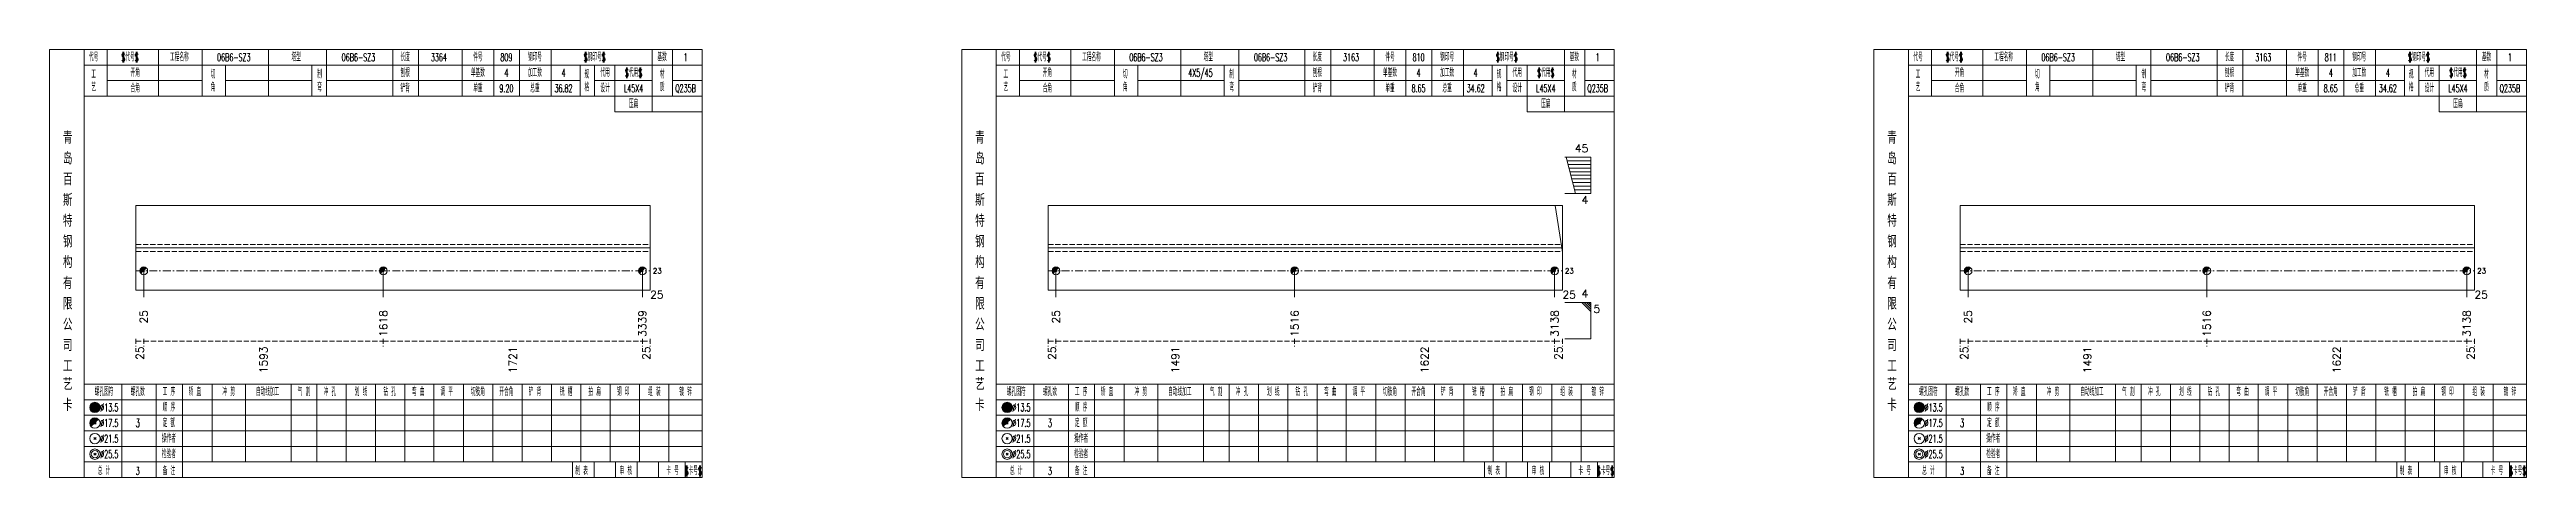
# Model space of a CAD drawing. Extents: x -533 to 8774, y 0 to 7979.
# Drawn here: x 4217 to 5171, y 2285 to 2450 of the extents above; entities that cross this region are included whole.
import ezdxf
from ezdxf.enums import TextEntityAlignment as Align

# ---------------------------------------------------------------- set-up
doc = ezdxf.new("R2010")
doc.units = 0
doc.header["$MEASUREMENT"] = 0
doc.linetypes.add('一点画线', pattern=[5.2, 3, -1, 0.2, -1])
doc.linetypes.add('虚线', pattern=[2.75, 2, -0.75])
doc.layers.get('0').update_dxf_attribs({"linetype": 'CONTINUOUS', "lineweight": 25})
for name, color, linetype, lineweight in [('1', 7, 'CONTINUOUS', 25), ('4', 7, 'CONTINUOUS', 25), ('5', 7, 'CONTINUOUS', 25)]:
    doc.layers.add(name, color=color, linetype=linetype, lineweight=lineweight)
doc.styles.get("Standard").update_dxf_attribs({"font": 'simplex.shx', "width": 0.7, "height": 3, "bigfont": 'gbhzfs.shx'})

# ---------------------------------------------------------------- blocks, each defined once
blk = doc.blocks.new('孔17.5')
at = {"layer": '5', "color": 7, "linetype": 'Continuous', "lineweight": 0}
for p, q in [((-0.2, -0.2), (0.2, 0.2)), ((-0.2, 0.2), (0.2, -0.2))]:
    blk.add_line(p, q, dxfattribs=at)
at = {"layer": '5', "color": 7, "linetype": 'Continuous', "lineweight": 13}
blk.add_circle((0, 0), 1, dxfattribs=at)
for radius in [0.9, 0.8, 0.7, 0.6, 0.5, 0.4, 0.3, 0.2, 0.1]:
    blk.add_arc((0, 0), radius, 45, 225, dxfattribs=at)

msp = doc.modelspace()

# ---------------------------------------------------------------- linework, layer by layer
at = {"color": 7, "linetype": 'Continuous', "lineweight": 13}
for p, q in [((4810.6, 2408.86), (4800.6, 2408.86)), ((4804.6, 2394.86), (4801.1, 2408.86)), ((4810.6, 2407.46), (4801.45, 2407.46)), ((4810.6, 2406.06), (4801.8, 2406.06)), ((4810.6, 2404.66), (4802.15, 2404.66)), ((4810.6, 2394.86), (4810.6, 2408.86)), ((4810.6, 2403.26), (4802.5, 2403.26)), ((4810.6, 2401.86), (4802.85, 2401.86)), ((4810.6, 2400.46), (4803.2, 2400.46)), ((4810.6, 2399.06), (4803.55, 2399.06)), ((4810.6, 2397.66), (4803.9, 2397.66)), ((4810.6, 2396.26), (4804.25, 2396.26)), ((4799.35, 2373.86), (4796.78, 2390.2)), ((4810.6, 2394.86), (4800.6, 2394.86)), ((4799.6, 2372.05), (4799.35, 2373.86)), ((4253.1, 2365.03), (4253.1, 2354.86)), ((4345.38, 2365.03), (4345.38, 2354.86)), ((4445.2, 2365.03), (4445.2, 2354.86)), ((4604.5, 2365.03), (4604.5, 2354.86)), ((4696.45, 2365.03), (4696.45, 2354.86)), ((4796.6, 2365.03), (4796.6, 2354.86)), ((4955.9, 2365.03), (4955.9, 2354.86)), ((5047.85, 2365.03), (5047.85, 2354.86)), ((5148, 2365.03), (5148, 2354.86)), ((4810.6, 2352.86), (4800.6, 2352.86)), ((4807.1, 2352.86), (4810.6, 2349.36)), ((4807.97, 2352.86), (4810.6, 2350.24)), ((4808.85, 2352.86), (4810.6, 2351.11)), ((4809.72, 2352.86), (4810.6, 2351.99)), ((4810.6, 2352.86), (4810.6, 2338.86)), ((4810.6, 2338.86), (4800.6, 2338.86))]:
    msp.add_line(p, q, dxfattribs=at)
at = {"color": 7, "linetype": 'Continuous', "lineweight": 18}
for p, q in [((4250.1, 2390.2), (4250.1, 2357.53)), ((4250.1, 2390.2), (4448.2, 2390.2)), ((4448.2, 2390.2), (4448.2, 2357.53)), ((4601.5, 2390.2), (4601.5, 2357.53)), ((4601.5, 2390.2), (4799.6, 2390.2)), ((4799.6, 2390.2), (4799.6, 2357.53)), ((4952.9, 2390.2), (4952.9, 2357.53)), ((4952.9, 2390.2), (5151, 2390.2)), ((5151, 2390.2), (5151, 2357.53)), ((4250.1, 2373.86), (4448.2, 2373.86)), ((4601.5, 2373.86), (4799.6, 2373.86)), ((4952.9, 2373.86), (5151, 2373.86))]:
    msp.add_line(p, q, dxfattribs=at)
at = {"color": 1, "linetype": '虚线', "lineweight": 18}
for p, q in [((4250.1, 2375.2), (4448.2, 2375.2)), ((4250.1, 2372.53), (4448.2, 2372.53)), ((4601.5, 2375.2), (4799.6, 2375.2)), ((4601.5, 2372.53), (4799.6, 2372.53)), ((4952.9, 2375.2), (5151, 2375.2)), ((4952.9, 2372.53), (5151, 2372.53))]:
    msp.add_line(p, q, dxfattribs=at)
at = {"color": 3, "linetype": '一点画线', "lineweight": 13}
for p, q in [((4250.1, 2365.03), (4448.2, 2365.03)), ((4601.5, 2365.03), (4799.6, 2365.03)), ((4952.9, 2365.03), (5151, 2365.03))]:
    msp.add_line(p, q, dxfattribs=at)
at = {"color": 8, "linetype": '虚线', "lineweight": 9}
for p, q in [((4250.1, 2338.86), (4250.1, 2335.86)), ((4250.1, 2337.86), (4253.1, 2337.86)), ((4253.1, 2338.86), (4253.1, 2335.86)), ((4253.1, 2338.86), (4253.1, 2335.86)), ((4253.1, 2337.86), (4345.38, 2337.86)), ((4345.38, 2338.86), (4345.38, 2335.86)), ((4345.38, 2338.86), (4345.38, 2335.86)), ((4345.38, 2337.86), (4445.2, 2337.86)), ((4445.2, 2338.86), (4445.2, 2335.86)), ((4445.2, 2338.86), (4445.2, 2335.86)), ((4445.2, 2337.86), (4448.2, 2337.86)), ((4448.2, 2338.86), (4448.2, 2335.86)), ((4601.5, 2338.86), (4601.5, 2335.86)), ((4601.5, 2337.86), (4604.5, 2337.86)), ((4604.5, 2338.86), (4604.5, 2335.86)), ((4604.5, 2338.86), (4604.5, 2335.86)), ((4604.5, 2337.86), (4696.45, 2337.86)), ((4696.45, 2338.86), (4696.45, 2335.86)), ((4696.45, 2338.86), (4696.45, 2335.86)), ((4696.45, 2337.86), (4796.6, 2337.86)), ((4796.6, 2338.86), (4796.6, 2335.86)), ((4796.6, 2338.86), (4796.6, 2335.86)), ((4796.6, 2337.86), (4799.6, 2337.86)), ((4799.6, 2338.86), (4799.6, 2335.86)), ((4952.9, 2338.86), (4952.9, 2335.86)), ((4952.9, 2337.86), (4955.9, 2337.86)), ((4955.9, 2338.86), (4955.9, 2335.86)), ((4955.9, 2338.86), (4955.9, 2335.86)), ((4955.9, 2337.86), (5047.85, 2337.86)), ((5047.85, 2338.86), (5047.85, 2335.86)), ((5047.85, 2338.86), (5047.85, 2335.86)), ((5047.85, 2337.86), (5148, 2337.86)), ((5148, 2338.86), (5148, 2335.86)), ((5148, 2338.86), (5148, 2335.86)), ((5148, 2337.86), (5151, 2337.86)), ((5151, 2338.86), (5151, 2335.86))]:
    msp.add_line(p, q, dxfattribs=at)
at = {"layer": '1', "color": 7, "linetype": 'Continuous', "lineweight": 18}
for p, q in [((4250.1, 2357.53), (4448.2, 2357.53)), ((4601.5, 2357.53), (4799.6, 2357.53)), ((4952.9, 2357.53), (5151, 2357.53))]:
    msp.add_line(p, q, dxfattribs=at)
at = {"layer": '4', "color": 1, "linetype": 'Continuous', "lineweight": 18}
for p, q in [((4230.1, 2285.36), (4230.1, 2450.36)), ((4230.1, 2444.36), (4468.2, 2444.36)), ((4239, 2432.36), (4239, 2450.36)), ((4258.8, 2432.36), (4258.8, 2450.36)), ((4275.6, 2432.36), (4275.6, 2450.36)), ((4284.6, 2432.36), (4284.6, 2444.36)), ((4301.2, 2432.36), (4301.2, 2450.36)), ((4317.9, 2432.36), (4317.9, 2444.36)), ((4323.5, 2432.36), (4323.5, 2450.36)), ((4349, 2432.36), (4349, 2450.36)), ((4359, 2432.36), (4359, 2450.36)), ((4375.7, 2432.36), (4375.7, 2450.36)), ((4387.9, 2432.36), (4387.9, 2450.36)), ((4397.9, 2432.36), (4397.9, 2450.36)), ((4410.1, 2432.36), (4410.1, 2450.36)), ((4421.2, 2432.36), (4421.2, 2444.36)), ((4426.8, 2432.36), (4426.8, 2444.36)), ((4434.6, 2426.36), (4434.6, 2444.36)), ((4449, 2426.36), (4449, 2450.36)), ((4456.8, 2432.36), (4456.8, 2450.36)), ((4581.5, 2285.36), (4581.5, 2450.36)), ((4581.5, 2444.36), (4819.6, 2444.36)), ((4590.4, 2432.36), (4590.4, 2450.36)), ((4610.2, 2432.36), (4610.2, 2450.36)), ((4627, 2432.36), (4627, 2450.36)), ((4636, 2432.36), (4636, 2444.36)), ((4652.6, 2432.36), (4652.6, 2450.36)), ((4669.3, 2432.36), (4669.3, 2444.36)), ((4674.9, 2432.36), (4674.9, 2450.36)), ((4700.4, 2432.36), (4700.4, 2450.36)), ((4710.4, 2432.36), (4710.4, 2450.36)), ((4727.1, 2432.36), (4727.1, 2450.36)), ((4739.3, 2432.36), (4739.3, 2450.36)), ((4749.3, 2432.36), (4749.3, 2450.36)), ((4761.5, 2432.36), (4761.5, 2450.36)), ((4772.6, 2432.36), (4772.6, 2444.36)), ((4778.2, 2432.36), (4778.2, 2444.36)), ((4786, 2426.36), (4786, 2444.36)), ((4800.4, 2426.36), (4800.4, 2450.36)), ((4808.2, 2432.36), (4808.2, 2450.36)), ((4932.9, 2285.36), (4932.9, 2450.36)), ((4932.9, 2444.36), (5171, 2444.36)), ((4941.8, 2432.36), (4941.8, 2450.36)), ((4961.6, 2432.36), (4961.6, 2450.36)), ((4978.4, 2432.36), (4978.4, 2450.36)), ((4987.4, 2432.36), (4987.4, 2444.36)), ((5004, 2432.36), (5004, 2450.36)), ((5020.7, 2432.36), (5020.7, 2444.36)), ((5026.3, 2432.36), (5026.3, 2450.36)), ((5051.8, 2432.36), (5051.8, 2450.36)), ((5061.8, 2432.36), (5061.8, 2450.36)), ((5078.5, 2432.36), (5078.5, 2450.36)), ((5090.7, 2432.36), (5090.7, 2450.36)), ((5100.7, 2432.36), (5100.7, 2450.36)), ((5112.9, 2432.36), (5112.9, 2450.36)), ((5124, 2432.36), (5124, 2444.36)), ((5129.6, 2432.36), (5129.6, 2444.36)), ((5137.4, 2426.36), (5137.4, 2444.36)), ((5151.8, 2426.36), (5151.8, 2450.36)), ((5159.6, 2432.36), (5159.6, 2450.36)), ((4239, 2438.36), (4275.6, 2438.36)), ((4284.6, 2438.36), (4317.9, 2438.36)), ((4323.5, 2438.36), (4421.2, 2438.36)), ((4426.8, 2438.36), (4449, 2438.36)), ((4456.8, 2438.36), (4468.2, 2438.36)), ((4590.4, 2438.36), (4627, 2438.36)), ((4636, 2438.36), (4669.3, 2438.36)), ((4674.9, 2438.36), (4772.6, 2438.36)), ((4778.2, 2438.36), (4800.4, 2438.36)), ((4808.2, 2438.36), (4819.6, 2438.36)), ((4941.8, 2438.36), (4978.4, 2438.36)), ((4987.4, 2438.36), (5020.7, 2438.36)), ((5026.3, 2438.36), (5124, 2438.36)), ((5129.6, 2438.36), (5151.8, 2438.36)), ((5159.6, 2438.36), (5171, 2438.36)), ((4230.1, 2432.36), (4468.2, 2432.36)), ((4434.6, 2426.36), (4468.2, 2426.36)), ((4581.5, 2432.36), (4819.6, 2432.36)), ((4786, 2426.36), (4819.6, 2426.36)), ((4932.9, 2432.36), (5171, 2432.36)), ((5137.4, 2426.36), (5171, 2426.36)), ((4230.1, 2321.36), (4468.2, 2321.36)), ((4244.6, 2285.36), (4244.6, 2321.36)), ((4257.9, 2285.36), (4257.9, 2321.36)), ((4268, 2285.36), (4268, 2321.36)), ((4279.4, 2291.36), (4279.4, 2321.36)), ((4292.3, 2291.36), (4292.3, 2321.36)), ((4309.9, 2291.36), (4309.9, 2321.36)), ((4319.8, 2291.36), (4319.8, 2321.36)), ((4331.1, 2291.36), (4331.1, 2321.36)), ((4342.4, 2291.36), (4342.4, 2321.36)), ((4353.7, 2291.36), (4353.7, 2321.36)), ((4364.9, 2291.36), (4364.9, 2321.36)), ((4376.3, 2291.36), (4376.3, 2321.36)), ((4387.6, 2291.36), (4387.6, 2321.36)), ((4398.9, 2291.36), (4398.9, 2321.36)), ((4410.2, 2291.36), (4410.2, 2321.36)), ((4421.5, 2291.36), (4421.5, 2321.36)), ((4432.8, 2291.36), (4432.8, 2321.36)), ((4444.1, 2291.36), (4444.1, 2321.36)), ((4455.4, 2291.36), (4455.4, 2321.36)), ((4581.5, 2321.36), (4819.6, 2321.36)), ((4596, 2285.36), (4596, 2321.36)), ((4609.3, 2285.36), (4609.3, 2321.36)), ((4619.4, 2285.36), (4619.4, 2321.36)), ((4630.8, 2291.36), (4630.8, 2321.36)), ((4643.7, 2291.36), (4643.7, 2321.36)), ((4661.3, 2291.36), (4661.3, 2321.36)), ((4671.2, 2291.36), (4671.2, 2321.36)), ((4682.5, 2291.36), (4682.5, 2321.36)), ((4693.8, 2291.36), (4693.8, 2321.36)), ((4705.1, 2291.36), (4705.1, 2321.36)), ((4716.3, 2291.36), (4716.3, 2321.36)), ((4727.7, 2291.36), (4727.7, 2321.36)), ((4739, 2291.36), (4739, 2321.36)), ((4750.3, 2291.36), (4750.3, 2321.36)), ((4761.6, 2291.36), (4761.6, 2321.36)), ((4772.9, 2291.36), (4772.9, 2321.36)), ((4784.2, 2291.36), (4784.2, 2321.36)), ((4795.5, 2291.36), (4795.5, 2321.36)), ((4806.8, 2291.36), (4806.8, 2321.36)), ((4932.9, 2321.36), (5171, 2321.36)), ((4947.4, 2285.36), (4947.4, 2321.36)), ((4960.7, 2285.36), (4960.7, 2321.36)), ((4970.8, 2285.36), (4970.8, 2321.36)), ((4982.2, 2291.36), (4982.2, 2321.36)), ((4995.1, 2291.36), (4995.1, 2321.36)), ((5012.7, 2291.36), (5012.7, 2321.36)), ((5022.6, 2291.36), (5022.6, 2321.36)), ((5033.9, 2291.36), (5033.9, 2321.36)), ((5045.2, 2291.36), (5045.2, 2321.36)), ((5056.5, 2291.36), (5056.5, 2321.36)), ((5067.7, 2291.36), (5067.7, 2321.36)), ((5079.1, 2291.36), (5079.1, 2321.36)), ((5090.4, 2291.36), (5090.4, 2321.36)), ((5101.7, 2291.36), (5101.7, 2321.36)), ((5113, 2291.36), (5113, 2321.36)), ((5124.3, 2291.36), (5124.3, 2321.36)), ((5135.6, 2291.36), (5135.6, 2321.36)), ((5146.9, 2291.36), (5146.9, 2321.36)), ((5158.2, 2291.36), (5158.2, 2321.36)), ((4230.1, 2315.36), (4468.2, 2315.36)), ((4230.1, 2309.36), (4468.2, 2309.36)), ((4581.5, 2315.36), (4819.6, 2315.36)), ((4581.5, 2309.36), (4819.6, 2309.36)), ((4932.9, 2315.36), (5171, 2315.36)), ((4932.9, 2309.36), (5171, 2309.36)), ((4230.1, 2303.36), (4468.2, 2303.36)), ((4581.5, 2303.36), (4819.6, 2303.36)), ((4932.9, 2303.36), (5171, 2303.36)), ((4230.1, 2297.36), (4468.2, 2297.36)), ((4230.1, 2291.36), (4468.2, 2291.36)), ((4418.2, 2285.36), (4418.2, 2291.36)), ((4426.6, 2285.36), (4426.6, 2291.36)), ((4434.8, 2285.36), (4434.8, 2291.36)), ((4443.2, 2285.36), (4443.2, 2291.36)), ((4451.4, 2285.36), (4451.4, 2291.36)), ((4461.7, 2285.36), (4461.7, 2291.36)), ((4581.5, 2297.36), (4819.6, 2297.36)), ((4581.5, 2291.36), (4819.6, 2291.36)), ((4769.6, 2285.36), (4769.6, 2291.36)), ((4778, 2285.36), (4778, 2291.36)), ((4786.2, 2285.36), (4786.2, 2291.36)), ((4794.6, 2285.36), (4794.6, 2291.36)), ((4802.8, 2285.36), (4802.8, 2291.36)), ((4813.1, 2285.36), (4813.1, 2291.36)), ((4932.9, 2297.36), (5171, 2297.36)), ((4932.9, 2291.36), (5171, 2291.36)), ((5121, 2285.36), (5121, 2291.36)), ((5129.4, 2285.36), (5129.4, 2291.36)), ((5137.6, 2285.36), (5137.6, 2291.36)), ((5146, 2285.36), (5146, 2291.36)), ((5154.2, 2285.36), (5154.2, 2291.36)), ((5164.5, 2285.36), (5164.5, 2291.36))]:
    msp.add_line(p, q, dxfattribs=at)
at = {"layer": '4', "color": 7, "linetype": 'Continuous', "lineweight": 13}
for p, q in [((4234.1, 2312.16), (4234.5, 2312.56)), ((4234.5, 2312.16), (4234.1, 2312.56)), ((4585.5, 2312.16), (4585.9, 2312.56)), ((4585.9, 2312.16), (4585.5, 2312.56)), ((4936.9, 2312.16), (4937.3, 2312.56)), ((4937.3, 2312.16), (4936.9, 2312.56)), ((4233.9, 2299.96), (4234.7, 2300.76)), ((4234.7, 2299.96), (4233.9, 2300.76)), ((4585.3, 2299.96), (4586.1, 2300.76)), ((4586.1, 2299.96), (4585.3, 2300.76)), ((4936.7, 2299.96), (4937.5, 2300.76)), ((4937.5, 2299.96), (4936.7, 2300.76)), ((4233.9, 2293.96), (4234.7, 2294.76)), ((4234.7, 2293.96), (4233.9, 2294.76)), ((4585.3, 2293.96), (4586.1, 2294.76)), ((4586.1, 2293.96), (4585.3, 2294.76)), ((4936.7, 2293.96), (4937.5, 2294.76)), ((4937.5, 2293.96), (4936.7, 2294.76))]:
    msp.add_line(p, q, dxfattribs=at)
at = {"layer": '4', "color": 7, "linetype": 'Continuous', "lineweight": 0}
for p, q in [((4233.9, 2305.96), (4234.7, 2306.76)), ((4233.9, 2306.76), (4234.7, 2305.96)), ((4585.3, 2305.96), (4586.1, 2306.76)), ((4585.3, 2306.76), (4586.1, 2305.96)), ((4936.7, 2305.96), (4937.5, 2306.76)), ((4936.7, 2306.76), (4937.5, 2305.96))]:
    msp.add_line(p, q, dxfattribs=at)
at = {"layer": '4', "color": 1, "linetype": 'Continuous', "lineweight": 18}
for points in [[(4216.8, 2450.36), (4216.8, 2285.36), (4468.2, 2285.36), (4468.2, 2450.36)], [(4568.2, 2450.36), (4568.2, 2285.36), (4819.6, 2285.36), (4819.6, 2450.36)], [(4919.6, 2450.36), (4919.6, 2285.36), (5171, 2285.36), (5171, 2450.36)]]:
    msp.add_lwpolyline(points, close=True, dxfattribs=at)
at = {"layer": '4', "color": 7, "linetype": 'Continuous', "lineweight": 13}
for centre, radius in [((4234.3, 2312.36), 2), ((4234.3, 2312.36), 1.8), ((4234.3, 2312.36), 1.6), ((4234.3, 2312.36), 1.4), ((4234.3, 2312.36), 1.2), ((4234.3, 2312.36), 1), ((4234.3, 2312.36), 0.8), ((4234.3, 2312.36), 0.6), ((4234.3, 2312.36), 0.4), ((4234.3, 2312.36), 0.2), ((4585.7, 2312.36), 2), ((4585.7, 2312.36), 1.8), ((4585.7, 2312.36), 1.6), ((4585.7, 2312.36), 1.4), ((4585.7, 2312.36), 1.2), ((4585.7, 2312.36), 1), ((4585.7, 2312.36), 0.8), ((4585.7, 2312.36), 0.6), ((4585.7, 2312.36), 0.4), ((4585.7, 2312.36), 0.2), ((4937.1, 2312.36), 2), ((4937.1, 2312.36), 1.8), ((4937.1, 2312.36), 1.6), ((4937.1, 2312.36), 1.4), ((4937.1, 2312.36), 1.2), ((4937.1, 2312.36), 1), ((4937.1, 2312.36), 0.8), ((4937.1, 2312.36), 0.6), ((4937.1, 2312.36), 0.4), ((4937.1, 2312.36), 0.2), ((4234.3, 2306.36), 2), ((4234.3, 2300.36), 2), ((4585.7, 2306.36), 2), ((4585.7, 2300.36), 2), ((4937.1, 2306.36), 2), ((4937.1, 2300.36), 2), ((4234.3, 2294.36), 2), ((4234.3, 2294.36), 1.4), ((4585.7, 2294.36), 2), ((4585.7, 2294.36), 1.4), ((4937.1, 2294.36), 2), ((4937.1, 2294.36), 1.4)]:
    msp.add_circle(centre, radius, dxfattribs=at)
for centre, radius in [((4234.3, 2306.36), 1.8), ((4234.3, 2306.36), 1.6), ((4234.3, 2306.36), 1.4), ((4234.3, 2306.36), 1.2), ((4234.3, 2306.36), 1), ((4234.3, 2306.36), 0.8), ((4234.3, 2306.36), 0.6), ((4234.3, 2306.36), 0.4), ((4234.3, 2306.36), 0.2), ((4585.7, 2306.36), 1.8), ((4585.7, 2306.36), 1.6), ((4585.7, 2306.36), 1.4), ((4585.7, 2306.36), 1.2), ((4585.7, 2306.36), 1), ((4585.7, 2306.36), 0.8), ((4585.7, 2306.36), 0.6), ((4585.7, 2306.36), 0.4), ((4585.7, 2306.36), 0.2), ((4937.1, 2306.36), 1.8), ((4937.1, 2306.36), 1.6), ((4937.1, 2306.36), 1.4), ((4937.1, 2306.36), 1.2), ((4937.1, 2306.36), 1), ((4937.1, 2306.36), 0.8), ((4937.1, 2306.36), 0.6), ((4937.1, 2306.36), 0.4), ((4937.1, 2306.36), 0.2)]:
    msp.add_arc(centre, radius, 45, 225, dxfattribs=at)

# ---------------------------------------------------------------- block references
at = {"layer": '1', "color": 7, "linetype": 'Continuous', "lineweight": 13, "xscale": 1.5, "yscale": 1.5, "zscale": 1.5}
for p in [(4253.1, 2365.03), (4345.38, 2365.03), (4445.2, 2365.03), (4604.5, 2365.03), (4696.45, 2365.03), (4796.6, 2365.03), (4955.9, 2365.03), (5047.85, 2365.03), (5148, 2365.03)]:
    msp.add_blockref('孔17.5', p, dxfattribs=at)

# ---------------------------------------------------------------- texts
at = {"color": 7, "linetype": 'Continuous', "lineweight": 13}
for s, p in [('45', (4809.6, 2409.86)), ('4', (4809.6, 2353.86))]:
    msp.add_text(s, height=3, dxfattribs=at).set_placement(p, align=Align.BOTTOM_RIGHT)
msp.add_text('4', height=3, dxfattribs=at).set_placement((4809.6, 2393.86), align=Align.TOP_RIGHT)
for p in [(4449.2, 2365.03), (4800.6, 2365.03), (5152, 2365.03)]:
    msp.add_text('23', height=2, dxfattribs=at).set_placement(p, align=Align.MIDDLE_LEFT)
msp.add_text('5', height=3, dxfattribs=at).set_placement((4811.6, 2351.86), align=Align.TOP_LEFT)
at = {"color": 8, "linetype": 'Continuous', "lineweight": 9}
for s, p in [('25', (4251.6, 2335.86)), ('1593', (4299.24, 2335.86)), ('1721', (4395.29, 2335.86)), ('25', (4446.7, 2335.86)), ('25', (4603, 2335.86)), ('1491', (4650.47, 2335.86)), ('1622', (4746.52, 2335.86)), ('25', (4798.1, 2335.86)), ('25', (4954.4, 2335.86)), ('1491', (5001.87, 2335.86)), ('1622', (5097.92, 2335.86)), ('25', (5149.5, 2335.86))]:
    msp.add_text(s, height=3, rotation=90, dxfattribs=at).set_placement(p, align=Align.MIDDLE_RIGHT)
at = {"layer": '1', "color": 7, "linetype": 'Continuous', "lineweight": 13}
for p in [(4448.2, 2355.86), (4799.6, 2355.86), (5151, 2355.86)]:
    msp.add_text('25', height=3, dxfattribs=at).set_placement(p, align=Align.MIDDLE_LEFT)
for s, p in [('25', (4253.1, 2349.86)), ('1618', (4345.38, 2349.86)), ('3339', (4445.2, 2349.86)), ('25', (4604.5, 2349.86)), ('1516', (4696.45, 2349.86)), ('3138', (4796.6, 2349.86)), ('25', (4955.9, 2349.86)), ('1516', (5047.85, 2349.86)), ('3138', (5148, 2349.86))]:
    msp.add_text(s, height=3, rotation=90, dxfattribs=at).set_placement(p, align=Align.MIDDLE_RIGHT)
at = {"layer": '4', "color": 1, "linetype": 'Continuous', "lineweight": 13}
for s, height, width, p in [('代号', 3, 0.6, (4233.8, 2447.36)), ('$代号$', 3, 0.6, (4247.8, 2447.36)), ('开角', 3, 0.6, (4249.8, 2441.36)), ('工程名称', 3, 0.6, (4266.8, 2447.36)), ('06B6-SZ3', 3, 0.6, (4287.8, 2447.36)), ('塔型', 3, 0.6, (4311.8, 2447.36)), ('06B6-SZ3', 3, 0.6, (4335.8, 2447.36)), ('刨根', 3, 0.6, (4353.8, 2441.36)), ('长度', 3, 0.6, (4353.8, 2447.36)), ('3364', 3, 0.6, (4366.8, 2447.36)), ('单基数', 3, 0.6, (4381.8, 2441.36)), ('件号', 3, 0.6, (4381.8, 2447.36)), ('809', 3, 0.6, (4392.8, 2447.36)), ('4', 3, 0.6, (4392.8, 2441.36)), ('加工数', 3, 0.6, (4403.8, 2441.36)), ('钢印号', 3, 0.6, (4403.8, 2447.36)), ('4', 3, 0.6, (4414.8, 2441.36)), ('$钢印号$', 3, 0.6, (4426.8, 2447.36)), ('代用', 3, 0.6, (4430.8, 2441.36)), ('$代用$', 3, 0.6, (4441.8, 2441.36)), ('基数', 3, 0.6, (4452.8, 2447.36)), ('1', 3, 0.6, (4461.8, 2447.36)), ('代号', 3, 0.6, (4585.2, 2447.36)), ('$代号$', 3, 0.6, (4599.2, 2447.36)), ('开角', 3, 0.6, (4601.2, 2441.36)), ('工程名称', 3, 0.6, (4618.2, 2447.36)), ('06B6-SZ3', 3, 0.6, (4639.2, 2447.36)), ('4X5/45', 3, 0.6, (4660.2, 2441.36)), ('塔型', 3, 0.6, (4663.2, 2447.36)), ('06B6-SZ3', 3, 0.6, (4687.2, 2447.36)), ('刨根', 3, 0.6, (4705.2, 2441.36)), ('长度', 3, 0.6, (4705.2, 2447.36)), ('3163', 3, 0.6, (4718.2, 2447.36)), ('单基数', 3, 0.6, (4733.2, 2441.36)), ('件号', 3, 0.6, (4733.2, 2447.36)), ('810', 3, 0.6, (4744.2, 2447.36)), ('4', 3, 0.6, (4744.2, 2441.36)), ('加工数', 3, 0.6, (4755.2, 2441.36)), ('钢印号', 3, 0.6, (4755.2, 2447.36)), ('4', 3, 0.6, (4766.2, 2441.36)), ('$钢印号$', 3, 0.6, (4778.2, 2447.36)), ('代用', 3, 0.6, (4782.2, 2441.36)), ('$代用$', 3, 0.6, (4793.2, 2441.36)), ('基数', 3, 0.6, (4804.2, 2447.36)), ('1', 3, 0.6, (4813.2, 2447.36)), ('代号', 3, 0.6, (4936.6, 2447.36)), ('$代号$', 3, 0.6, (4950.6, 2447.36)), ('开角', 3, 0.6, (4952.6, 2441.36)), ('工程名称', 3, 0.6, (4969.6, 2447.36)), ('06B6-SZ3', 3, 0.6, (4990.6, 2447.36)), ('塔型', 3, 0.6, (5014.6, 2447.36)), ('06B6-SZ3', 3, 0.6, (5038.6, 2447.36)), ('刨根', 3, 0.6, (5056.6, 2441.36)), ('长度', 3, 0.6, (5056.6, 2447.36)), ('3163', 3, 0.6, (5069.6, 2447.36)), ('单基数', 3, 0.6, (5084.6, 2441.36)), ('件号', 3, 0.6, (5084.6, 2447.36)), ('811', 3, 0.6, (5095.6, 2447.36)), ('4', 3, 0.6, (5095.6, 2441.36)), ('加工数', 3, 0.6, (5106.6, 2441.36)), ('钢印号', 3, 0.6, (5106.6, 2447.36)), ('4', 3, 0.6, (5117.6, 2441.36)), ('$钢印号$', 3, 0.6, (5129.6, 2447.36)), ('代用', 3, 0.6, (5133.6, 2441.36)), ('$代用$', 3, 0.6, (5144.6, 2441.36)), ('基数', 3, 0.6, (5155.6, 2447.36)), ('1', 3, 0.6, (5164.6, 2447.36)), ('工', 3, 0.6, (4233.8, 2440.76)), ('艺', 3, 0.6, (4233.8, 2435.76)), ('合角', 3, 0.6, (4249.8, 2435.36)), ('切', 3, 0.6, (4279.8, 2440.76)), ('角', 3, 0.6, (4279.8, 2435.76)), ('制', 3, 0.6, (4320.8, 2440.76)), ('弯', 3, 0.6, (4320.8, 2435.76)), ('铲背', 3, 0.6, (4353.8, 2435.36)), ('单重', 3, 0.6, (4381.8, 2435.36)), ('9.20', 3, 0.6, (4392.8, 2435.36)), ('总重', 3, 0.6, (4403.8, 2435.36)), ('36.82', 3, 0.6, (4414.8, 2435.36)), ('格', 3, 0.6, (4423.8, 2435.76)), ('规', 3, 0.6, (4423.8, 2440.76)), ('设计', 3, 0.6, (4430.8, 2435.36)), ('L45X4', 3, 0.6, (4441.8, 2435.36)), ('材', 3, 0.6, (4452.8, 2440.76)), ('质', 3, 0.6, (4452.8, 2435.76)), ('Q235B', 3, 0.6, (4461.8, 2435.36)), ('工', 3, 0.6, (4585.2, 2440.76)), ('艺', 3, 0.6, (4585.2, 2435.76)), ('合角', 3, 0.6, (4601.2, 2435.36)), ('切', 3, 0.6, (4631.2, 2440.76)), ('角', 3, 0.6, (4631.2, 2435.76)), ('制', 3, 0.6, (4672.2, 2440.76)), ('弯', 3, 0.6, (4672.2, 2435.76)), ('铲背', 3, 0.6, (4705.2, 2435.36)), ('单重', 3, 0.6, (4733.2, 2435.36)), ('8.65', 3, 0.6, (4744.2, 2435.36)), ('总重', 3, 0.6, (4755.2, 2435.36)), ('34.62', 3, 0.6, (4766.2, 2435.36)), ('格', 3, 0.6, (4775.2, 2435.76)), ('规', 3, 0.6, (4775.2, 2440.76)), ('设计', 3, 0.6, (4782.2, 2435.36)), ('L45X4', 3, 0.6, (4793.2, 2435.36)), ('材', 3, 0.6, (4804.2, 2440.76)), ('质', 3, 0.6, (4804.2, 2435.76)), ('Q235B', 3, 0.6, (4813.2, 2435.36)), ('工', 3, 0.6, (4936.6, 2440.76)), ('艺', 3, 0.6, (4936.6, 2435.76)), ('合角', 3, 0.6, (4952.6, 2435.36)), ('切', 3, 0.6, (4982.6, 2440.76)), ('角', 3, 0.6, (4982.6, 2435.76)), ('制', 3, 0.6, (5023.6, 2440.76)), ('弯', 3, 0.6, (5023.6, 2435.76)), ('铲背', 3, 0.6, (5056.6, 2435.36)), ('单重', 3, 0.6, (5084.6, 2435.36)), ('8.65', 3, 0.6, (5095.6, 2435.36)), ('总重', 3, 0.6, (5106.6, 2435.36)), ('34.62', 3, 0.6, (5117.6, 2435.36)), ('格', 3, 0.6, (5126.6, 2435.76)), ('规', 3, 0.6, (5126.6, 2440.76)), ('设计', 3, 0.6, (5133.6, 2435.36)), ('L45X4', 3, 0.6, (5144.6, 2435.36)), ('材', 3, 0.6, (5155.6, 2440.76)), ('质', 3, 0.6, (5155.6, 2435.76)), ('Q235B', 3, 0.6, (5164.6, 2435.36)), ('压扁', 3, 0.6, (4441.8, 2429.36)), ('压扁', 3, 0.6, (4793.2, 2429.36)), ('压扁', 3, 0.6, (5144.6, 2429.36)), ('青', 4.6, 0.8, (4223.8, 2416.36)), ('青', 4.6, 0.8, (4575.2, 2416.36)), ('青', 4.6, 0.8, (4926.6, 2416.36)), ('岛', 4.6, 0.8, (4223.8, 2408.36)), ('岛', 4.6, 0.8, (4575.2, 2408.36)), ('岛', 4.6, 0.8, (4926.6, 2408.36)), ('斯', 4.6, 0.8, (4223.8, 2392.36)), ('百', 4.6, 0.8, (4223.8, 2400.36)), ('斯', 4.6, 0.8, (4575.2, 2392.36)), ('百', 4.6, 0.8, (4575.2, 2400.36)), ('斯', 4.6, 0.8, (4926.6, 2392.36)), ('百', 4.6, 0.8, (4926.6, 2400.36)), ('特', 4.6, 0.8, (4223.8, 2384.36)), ('特', 4.6, 0.8, (4575.2, 2384.36)), ('特', 4.6, 0.8, (4926.6, 2384.36)), ('钢', 4.6, 0.8, (4223.8, 2376.36)), ('钢', 4.6, 0.8, (4575.2, 2376.36)), ('钢', 4.6, 0.8, (4926.6, 2376.36)), ('构', 4.6, 0.8, (4223.8, 2368.36)), ('构', 4.6, 0.8, (4575.2, 2368.36)), ('构', 4.6, 0.8, (4926.6, 2368.36)), ('有', 4.6, 0.8, (4223.8, 2360.36)), ('有', 4.6, 0.8, (4575.2, 2360.36)), ('有', 4.6, 0.8, (4926.6, 2360.36)), ('限', 4.6, 0.8, (4223.8, 2352.36)), ('限', 4.6, 0.8, (4575.2, 2352.36)), ('限', 4.6, 0.8, (4926.6, 2352.36)), ('公', 4.6, 0.8, (4223.8, 2344.36)), ('司', 4.6, 0.8, (4223.8, 2336.36)), ('公', 4.6, 0.8, (4575.2, 2344.36)), ('司', 4.6, 0.8, (4575.2, 2336.36)), ('公', 4.6, 0.8, (4926.6, 2344.36)), ('司', 4.6, 0.8, (4926.6, 2336.36)), ('工', 4.6, 0.8, (4223.8, 2328.36)), ('工', 4.6, 0.8, (4575.2, 2328.36)), ('工', 4.6, 0.8, (4926.6, 2328.36)), ('艺', 4.6, 0.8, (4223.8, 2321.36)), ('螺孔图符', 3, 0.6, (4237.8, 2318.36)), ('螺孔数', 3, 0.6, (4250.8, 2318.36)), ('工 序', 3, 0.6, (4262.8, 2318.36)), ('矫 直', 3, 0.6, (4272.8, 2318.36)), ('冲 剪', 3, 0.6, (4285.8, 2318.36)), ('自动线加工', 3, 0.6, (4300.8, 2318.36)), ('气 割', 3, 0.6, (4314.8, 2318.36)), ('冲 孔', 3, 0.6, (4324.8, 2318.36)), ('划 线', 3, 0.6, (4336.8, 2318.36)), ('钻 孔', 3, 0.6, (4347.8, 2318.36)), ('弯 曲', 3, 0.6, (4358.8, 2318.36)), ('调 平', 3, 0.6, (4369.8, 2318.36)), ('切肢角', 3, 0.6, (4381.8, 2318.36)), ('开合角', 3, 0.6, (4392.8, 2318.36)), ('铲 背', 3, 0.6, (4403.8, 2318.36)), ('铣 槽', 3, 0.6, (4415.8, 2318.36)), ('拍 扁', 3, 0.6, (4426.8, 2318.36)), ('钢 印', 3, 0.6, (4437.8, 2318.36)), ('组 装', 3, 0.6, (4449.8, 2318.36)), ('镀 锌', 3, 0.6, (4461.8, 2318.36)), ('艺', 4.6, 0.8, (4575.2, 2321.36)), ('螺孔图符', 3, 0.6, (4589.2, 2318.36)), ('螺孔数', 3, 0.6, (4602.2, 2318.36)), ('工 序', 3, 0.6, (4614.2, 2318.36)), ('矫 直', 3, 0.6, (4624.2, 2318.36)), ('冲 剪', 3, 0.6, (4637.2, 2318.36)), ('自动线加工', 3, 0.6, (4652.2, 2318.36)), ('气 割', 3, 0.6, (4666.2, 2318.36)), ('冲 孔', 3, 0.6, (4676.2, 2318.36)), ('划 线', 3, 0.6, (4688.2, 2318.36)), ('钻 孔', 3, 0.6, (4699.2, 2318.36)), ('弯 曲', 3, 0.6, (4710.2, 2318.36)), ('调 平', 3, 0.6, (4721.2, 2318.36)), ('切肢角', 3, 0.6, (4733.2, 2318.36)), ('开合角', 3, 0.6, (4744.2, 2318.36)), ('铲 背', 3, 0.6, (4755.2, 2318.36)), ('铣 槽', 3, 0.6, (4767.2, 2318.36)), ('拍 扁', 3, 0.6, (4778.2, 2318.36)), ('钢 印', 3, 0.6, (4789.2, 2318.36)), ('组 装', 3, 0.6, (4801.2, 2318.36)), ('镀 锌', 3, 0.6, (4813.2, 2318.36)), ('艺', 4.6, 0.8, (4926.6, 2321.36)), ('螺孔图符', 3, 0.6, (4940.6, 2318.36)), ('螺孔数', 3, 0.6, (4953.6, 2318.36)), ('工 序', 3, 0.6, (4965.6, 2318.36)), ('矫 直', 3, 0.6, (4975.6, 2318.36)), ('冲 剪', 3, 0.6, (4988.6, 2318.36)), ('自动线加工', 3, 0.6, (5003.6, 2318.36)), ('气 割', 3, 0.6, (5017.6, 2318.36)), ('冲 孔', 3, 0.6, (5027.6, 2318.36)), ('划 线', 3, 0.6, (5039.6, 2318.36)), ('钻 孔', 3, 0.6, (5050.6, 2318.36)), ('弯 曲', 3, 0.6, (5061.6, 2318.36)), ('调 平', 3, 0.6, (5072.6, 2318.36)), ('切肢角', 3, 0.6, (5084.6, 2318.36)), ('开合角', 3, 0.6, (5095.6, 2318.36)), ('铲 背', 3, 0.6, (5106.6, 2318.36)), ('铣 槽', 3, 0.6, (5118.6, 2318.36)), ('拍 扁', 3, 0.6, (5129.6, 2318.36)), ('钢 印', 3, 0.6, (5140.6, 2318.36)), ('组 装', 3, 0.6, (5152.6, 2318.36)), ('镀 锌', 3, 0.6, (5164.6, 2318.36)), ('卡', 4.6, 0.8, (4223.8, 2313.36)), ('%%C13.5', 3, 0.5, (4239.8, 2312.36)), ('顺 序', 3, 0.6, (4262.8, 2312.36)), ('卡', 4.6, 0.8, (4575.2, 2313.36)), ('%%C13.5', 3, 0.5, (4591.2, 2312.36)), ('顺 序', 3, 0.6, (4614.2, 2312.36)), ('卡', 4.6, 0.8, (4926.6, 2313.36)), ('%%C13.5', 3, 0.5, (4942.6, 2312.36)), ('顺 序', 3, 0.6, (4965.6, 2312.36)), ('%%C17.5', 3, 0.5, (4239.8, 2306.36)), ('%%C21.5', 3, 0.5, (4239.8, 2300.36)), ('3', 3.2, 0.6, (4250.8, 2306.36)), ('操作者', 3, 0.6, (4262.8, 2300.36)), ('定 额', 3, 0.6, (4262.8, 2306.36)), ('%%C17.5', 3, 0.5, (4591.2, 2306.36)), ('%%C21.5', 3, 0.5, (4591.2, 2300.36)), ('3', 3.2, 0.6, (4602.2, 2306.36)), ('操作者', 3, 0.6, (4614.2, 2300.36)), ('定 额', 3, 0.6, (4614.2, 2306.36)), ('%%C17.5', 3, 0.5, (4942.6, 2306.36)), ('%%C21.5', 3, 0.5, (4942.6, 2300.36)), ('3', 3.2, 0.6, (4953.6, 2306.36)), ('操作者', 3, 0.6, (4965.6, 2300.36)), ('定 额', 3, 0.6, (4965.6, 2306.36)), ('%%C25.5', 3, 0.5, (4239.8, 2294.36)), ('检验者', 3, 0.6, (4262.8, 2294.36)), ('%%C25.5', 3, 0.5, (4591.2, 2294.36)), ('检验者', 3, 0.6, (4614.2, 2294.36)), ('%%C25.5', 3, 0.5, (4942.6, 2294.36)), ('检验者', 3, 0.6, (4965.6, 2294.36)), ('总 计', 3, 0.6, (4237.8, 2287.86)), ('3', 3, 0.6, (4250.8, 2287.86)), ('备 注', 3, 0.6, (4262.8, 2287.86)), ('制 表', 3, 0.6, (4421.8, 2287.86)), ('审 核', 3, 0.6, (4438.8, 2287.86)), ('卡 号', 3, 0.6, (4456.8, 2287.86)), ('$卡号$', 3, 0.6, (4464.8, 2287.86)), ('总 计', 3, 0.6, (4589.2, 2287.86)), ('3', 3, 0.6, (4602.2, 2287.86)), ('备 注', 3, 0.6, (4614.2, 2287.86)), ('制 表', 3, 0.6, (4773.2, 2287.86)), ('审 核', 3, 0.6, (4790.2, 2287.86)), ('卡 号', 3, 0.6, (4808.2, 2287.86)), ('$卡号$', 3, 0.6, (4816.2, 2287.86)), ('总 计', 3, 0.6, (4940.6, 2287.86)), ('3', 3, 0.6, (4953.6, 2287.86)), ('备 注', 3, 0.6, (4965.6, 2287.86)), ('制 表', 3, 0.6, (5124.6, 2287.86)), ('审 核', 3, 0.6, (5141.6, 2287.86)), ('卡 号', 3, 0.6, (5159.6, 2287.86)), ('$卡号$', 3, 0.6, (5167.6, 2287.86))]:
    msp.add_text(s, height=height, dxfattribs=dict(at, width=width)).set_placement(p, align=Align.MIDDLE_CENTER)

doc.saveas('drawing.dxf')
